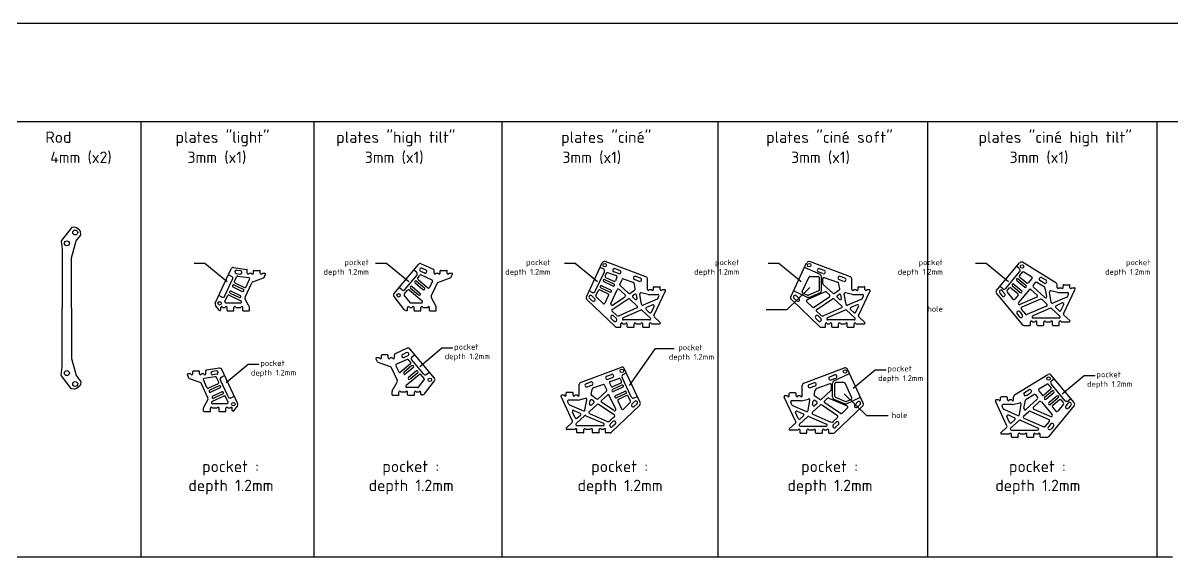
# Model space of a CAD drawing. Header units: millimetres. Extents: x -234 to 1841, y -38 to 429.
# Drawn here: x 829 to 1841, y -38 to 429 of the extents above; entities that cross this region are included whole.
import ezdxf

# ---------------------------------------------------------------- set-up
doc = ezdxf.new("R2010")
doc.units = ezdxf.units.MM
doc.linetypes.add('JIS_09_08', pattern=[10.75, 8, -0.55, 0.55, -0.55, 0.55, -0.55])
doc.layers.add('Calque1', color=150, linetype='Continuous')
doc.layers.add('Calque1_pocket', color=10, linetype='Continuous')
doc.styles.get("Standard").update_dxf_attribs({"font": 'arial.ttf'})

msp = doc.modelspace()

# ---------------------------------------------------------------- linework, layer by layer
for p, q in [((988, 219), (978.6, 219)), ((1007.5, 202.9), (988, 219)), ((1147.2, 219), (1137.7, 219)), ((1166.7, 202.9), (1147.2, 219)), ((1312.6, 219), (1303.2, 219)), ((1332.1, 202.9), (1312.6, 219)), ((1491, 219), (1481.5, 219)), ((1510.4, 202.9), (1491, 219)), ((1672.7, 219), (1663.3, 219)), ((1692.2, 202.9), (1672.7, 219)), ((1176.3, 128.9), (1195.8, 145)), ((1195.8, 145), (1205.3, 145)), ((1360.2, 112.1), (1382.8, 144.5)), ((1382.8, 144.5), (1399.1, 144.5)), ((1006.6, 114.7), (1026.1, 130.7)), ((1026.1, 130.7), (1035.5, 130.7)), ((1555.9, 109.8), (1575.4, 125.9)), ((1575.4, 125.9), (1584.9, 125.9)), ((1739, 104.7), (1758.5, 120.8)), ((1758.5, 120.8), (1768, 120.8))]:
    msp.add_line(p, q)
for points in [[(1479.7, 178.6), (1498.3, 178.6), (1518.2, 198)], [(1586.6, 85.6), (1568.1, 85.6), (1548.2, 104.9)]]:
    msp.add_lwpolyline(points)
at = {"layer": 'Calque1'}
for p, q in [((0, 429.5), (1840.5, 429.5)), ((0, 343.2), (1840.5, 343.2)), ((931.9, 343.2), (931.9, -38)), ((1083.5, 343.2), (1083.5, -38)), ((1248.1, 343.2), (1248.1, -38)), ((1437.4, 343.2), (1437.4, -38)), ((1621.3, 343.2), (1621.3, -38)), ((1822.1, 343.2), (1822.1, -38)), ((997.2, 184.3), (1011.2, 214.3)), ((1013.3, 215.5), (1024.8, 213.8)), ((1016, 213.2), (1019.4, 212.7)), ((1025.2, 210.4), (1025.2, 213.3)), ((1031.1, 212.9), (1036.1, 212.9)), ((1153.8, 192.6), (1175.3, 218.2)), ((1177.6, 218.7), (1188.3, 213.9)), ((1178.3, 214.9), (1181.6, 213.4)), ((1188.9, 210.4), (1188.9, 213)), ((1194.8, 212.9), (1199.8, 212.9)), ((1322.3, 189.7), (1336.2, 219.5)), ((1374.4, 207.3), (1338.7, 220.6)), ((1351.5, 212.9), (1347.4, 214.4)), ((1501.4, 189.7), (1515.3, 219.5)), ((1553.6, 207.3), (1517.9, 220.6)), ((1530.7, 212.9), (1526.6, 214.4)), ((1681.5, 195.3), (1701.9, 219.6)), ((1733.7, 202.1), (1704.5, 220)), ((1013.9, 203.3), (1015.8, 207.4)), ((1015.6, 210.2), (1018.9, 209.7)), ((1016.8, 208), (1026.5, 206.6)), ((1024.2, 198.5), (1027.3, 205.2)), ((1026.8, 210.4), (1029, 210.4)), ((1030.2, 203), (1039.4, 206.3)), ((1030.6, 210.4), (1030.6, 212.4)), ((1036.6, 210.4), (1036.6, 212.4)), ((1038.2, 210.4), (1040.8, 210.4)), ((1039.9, 206.8), (1041.3, 209.7)), ((1173.5, 203.5), (1180.4, 197.7)), ((1174.6, 206.4), (1176.5, 208.6)), ((1174.8, 205), (1183.5, 197.7)), ((1177.1, 212.2), (1180.4, 210.7)), ((1177.7, 208.9), (1187, 204.7)), ((1187.5, 203.4), (1185, 198)), ((1190.5, 210.4), (1192.7, 210.4)), ((1192.2, 202.3), (1203.1, 206.3)), ((1194.3, 210.4), (1194.3, 212.4)), ((1200.3, 210.4), (1200.3, 212.4)), ((1201.9, 210.4), (1204.5, 210.4)), ((1203.7, 206.8), (1205, 209.7)), ((1337.5, 203.1), (1345.6, 199.3)), ((1338.3, 204.9), (1346.5, 201.1)), ((1339.7, 210.3), (1338.7, 208.1)), ((1339.1, 206.8), (1346.4, 203.4)), ((1348.6, 208.2), (1341, 210.9)), ((1350.5, 210.1), (1346.4, 211.6)), ((1349.1, 206.9), (1347.7, 203.9)), ((1351.6, 200.7), (1353.6, 205)), ((1354.5, 205.6), (1363.1, 202.6)), ((1368.6, 203.3), (1364.5, 204.9)), ((1369.6, 206.2), (1365.5, 207.7)), ((1375.8, 196.1), (1375.8, 205.4)), ((1511.5, 194.4), (1517.4, 207.2)), ((1518.3, 207.7), (1525.4, 207.7)), ((1529.6, 210.1), (1525.5, 211.6)), ((1526.4, 195.9), (1526.4, 206.7)), ((1529.4, 201.5), (1529.4, 205.6)), ((1530.7, 206.6), (1542.3, 202.6)), ((1547.7, 203.3), (1543.6, 204.9)), ((1548.8, 206.2), (1544.7, 207.7)), ((1554.9, 196.1), (1554.9, 205.4)), ((1699.4, 204), (1706.3, 198.2)), ((1700.7, 205.5), (1707.6, 199.7)), ((1704.2, 211.3), (1701.8, 208.5)), ((1702, 207.1), (1708.1, 201.9)), ((1712.4, 207.3), (1705.5, 211.5)), ((1712.6, 205.8), (1709.5, 202)), ((1723.8, 198.2), (1716.8, 202.5)), ((1723.4, 201.7), (1719.7, 204)), ((1725, 204.3), (1721.3, 206.5)), ((1010.1, 192.9), (1018.3, 189.1)), ((1011, 194.7), (1019.1, 190.9)), ((1012.7, 198.4), (1020.8, 194.5)), ((1013.5, 200.2), (1021.7, 196.4)), ((1014.4, 202), (1022.8, 198)), ((1023.3, 189.6), (1029.1, 201.9)), ((1162.9, 192.4), (1165.6, 195.7)), ((1167, 195.8), (1178.5, 186.2)), ((1168.3, 197.3), (1175.2, 191.5)), ((1169.6, 198.9), (1176.5, 193.1)), ((1172.2, 201.9), (1179.1, 196.1)), ((1191.6, 201.8), (1186.4, 190.7)), ((1330.7, 190.8), (1332.9, 195.3)), ((1334.2, 195.8), (1341.3, 192.5)), ((1334.9, 197.7), (1343.1, 193.9)), ((1335.8, 199.5), (1343.9, 195.7)), ((1343.7, 183.8), (1349.4, 196)), ((1356.2, 191.5), (1351, 196.3)), ((1359.1, 192.9), (1351.8, 199.6)), ((1360.4, 192.8), (1364.8, 195.8)), ((1365.2, 196.8), (1364.4, 201)), ((1370.7, 183.2), (1369.1, 192.2)), ((1376.5, 191.9), (1370.3, 193.4)), ((1377.4, 196.1), (1379.6, 196.1)), ((1381.2, 196.1), (1381.2, 198.1)), ((1381.5, 173.4), (1391.6, 195)), ((1381.7, 198.6), (1386.6, 198.6)), ((1387.1, 196.1), (1387.1, 198.1)), ((1388.7, 196.1), (1390.9, 196.1)), ((1512, 193.1), (1516.2, 191.1)), ((1531.6, 194.2), (1515.6, 187.2)), ((1525.8, 194.9), (1517, 191.1)), ((1538.3, 192.9), (1529.7, 200.7)), ((1535.4, 191.5), (1532.7, 194)), ((1539.5, 192.8), (1543.9, 195.8)), ((1544.3, 196.8), (1543.6, 201)), ((1549.8, 183.2), (1548.2, 192.2)), ((1555.6, 191.9), (1549.4, 193.4)), ((1556.5, 196.1), (1558.7, 196.1)), ((1560.3, 196.1), (1560.3, 198.1)), ((1560.7, 173.4), (1570.8, 195)), ((1560.8, 198.6), (1565.8, 198.6)), ((1566.3, 196.1), (1566.3, 198.1)), ((1567.9, 196.1), (1570.1, 196.1)), ((1681.5, 192.7), (1704.2, 165.5)), ((1684.4, 193.1), (1686.6, 190.6)), ((1686.7, 195.1), (1688.9, 192.5)), ((1690.9, 195.2), (1692.9, 197.7)), ((1690.9, 194), (1696, 187.8)), ((1694.3, 197.8), (1700.4, 192.7)), ((1695.5, 199.4), (1702.4, 193.6)), ((1696.8, 200.9), (1703.7, 195.1)), ((1710.4, 196.1), (1700.8, 184.7)), ((1717.2, 191.3), (1711.8, 196.2)), ((1715.6, 202.2), (1713.6, 199.9)), ((1723.9, 189.2), (1713.7, 198.5)), ((1725.6, 190.1), (1724.2, 197.5)), ((1729.6, 184.8), (1727.9, 193.9)), ((1735.4, 193.6), (1729.1, 195)), ((1734.7, 197.8), (1734.7, 200.4)), ((1735.6, 193.5), (1743.8, 193.5)), ((1736.3, 197.8), (1738.4, 197.8)), ((1740, 197.8), (1740, 199.8)), ((1740.4, 175), (1750.5, 196.6)), ((1740.5, 200.3), (1745.5, 200.3)), ((1746, 197.8), (1746, 199.8)), ((1747.6, 197.8), (1749.8, 197.8)), ((1000.7, 178.1), (997.5, 182.3)), ((1005.7, 185.8), (1007.9, 190.6)), ((1006.6, 184.4), (1019.2, 184.4)), ((1009.3, 191.1), (1019.6, 186.3)), ((1027, 181.3), (1023.4, 187.8)), ((1162.6, 178.7), (1153.8, 190.1)), ((1167.8, 184.8), (1162.8, 191.2)), ((1168.5, 184.4), (1177.9, 184.4)), ((1190.7, 181.3), (1186.5, 188.9)), ((1322.7, 187.4), (1347.5, 163.7)), ((1325, 188.5), (1327.5, 186.2)), ((1327.1, 190.7), (1329.5, 188.4)), ((1331, 189.7), (1337, 183.9)), ((1341.8, 191.2), (1338.6, 184.2)), ((1345, 178.8), (1358.8, 188.1)), ((1345.2, 182.6), (1356.1, 189.9)), ((1366.9, 181.7), (1360, 188)), ((1365, 187.5), (1362.9, 189.4)), ((1363.1, 191), (1364.6, 192)), ((1366.7, 188.4), (1366.2, 191.4)), ((1384.4, 187.8), (1372.1, 182.4)), ((1380.4, 182.8), (1374.9, 180.4)), ((1376.7, 191.9), (1385, 191.9)), ((1384.9, 188.3), (1385.9, 190.5)), ((1501.9, 187.4), (1526.6, 163.7)), ((1504.2, 188.5), (1506.6, 186.2)), ((1506.3, 190.7), (1508.7, 188.4)), ((1515.3, 185.6), (1520.3, 180.8)), ((1521.5, 180.7), (1535.3, 189.9)), ((1524.1, 178.8), (1537.9, 188.1)), ((1546.1, 181.7), (1539.2, 188)), ((1544.2, 187.5), (1542.1, 189.4)), ((1542.2, 191), (1543.8, 192)), ((1545.8, 188.4), (1545.3, 191.4)), ((1563.5, 187.8), (1551.2, 182.4)), ((1559.5, 182.8), (1554.1, 180.4)), ((1555.9, 191.9), (1564.1, 191.9)), ((1564, 188.3), (1565, 190.5)), ((1700.5, 191.3), (1697.6, 187.8)), ((1716.9, 189.6), (1702, 183.1)), ((1720.1, 187.7), (1703.7, 180.6)), ((1725.8, 183.4), (1721.2, 187.6)), ((1743.2, 189.4), (1730.9, 184.1)), ((1739.2, 184.4), (1733.8, 182)), ((1738.1, 177.9), (1740.5, 183.1)), ((1743.7, 189.9), (1744.8, 192.1)), ((1001.1, 177.9), (1001.5, 177.9)), ((1002, 178.4), (1002, 180.4)), ((1003.6, 180.4), (1006, 180.4)), ((1007.6, 177.9), (1007.6, 180.4)), ((1008.1, 177.4), (1013.1, 177.4)), ((1013.6, 177.9), (1013.6, 180.4)), ((1015.2, 180.4), (1019.6, 180.4)), ((1021.2, 177.9), (1021.2, 180.4)), ((1021.7, 177.4), (1026.6, 177.4)), ((1027.1, 177.9), (1027.1, 180.8)), ((1164.2, 177.9), (1165.2, 177.9)), ((1165.7, 178.4), (1165.7, 180.4)), ((1167.3, 180.4), (1169.7, 180.4)), ((1171.3, 177.9), (1171.3, 180.4)), ((1171.8, 177.4), (1176.8, 177.4)), ((1177.3, 177.9), (1177.3, 180.4)), ((1178.9, 180.4), (1183.3, 180.4)), ((1184.9, 177.9), (1184.9, 180.4)), ((1185.4, 177.4), (1190.3, 177.4)), ((1190.8, 177.9), (1190.8, 180.8)), ((1344.8, 177.2), (1348.7, 173.6)), ((1346.2, 173.1), (1348.6, 170.8)), ((1366.6, 180.1), (1350.9, 173.2)), ((1369.9, 178.2), (1354.4, 171.4)), ((1378.3, 171.3), (1371, 178)), ((1377.7, 175.9), (1374.6, 178.7)), ((1379.3, 176.3), (1381.7, 181.4)), ((1387.1, 167.3), (1381.8, 172.2)), ((1524, 177.2), (1527.8, 173.6)), ((1525.3, 173.1), (1527.7, 170.8)), ((1545.8, 180.1), (1530, 173.2)), ((1549, 178.2), (1533.5, 171.4)), ((1557.5, 171.3), (1550.1, 178)), ((1556.8, 175.9), (1553.8, 178.7)), ((1558.4, 176.3), (1560.8, 181.4)), ((1566.2, 167.3), (1560.9, 172.2)), ((1699.7, 174.7), (1701.9, 172.2)), ((1702.1, 176.6), (1704.2, 174.1)), ((1703.3, 179), (1707.1, 174.5)), ((1725.5, 181.7), (1708.3, 174.2)), ((1728.8, 179.9), (1713.3, 173.1)), ((1737.2, 172.9), (1729.8, 179.7)), ((1736.6, 177.6), (1733.5, 180.4)), ((1746, 169), (1740.7, 173.8)), ((1344.1, 170.9), (1346.5, 168.6)), ((1348.9, 163.1), (1352, 163.1)), ((1352.5, 163.6), (1352.5, 166.1)), ((1354.1, 166.1), (1356.5, 166.1)), ((1377.7, 169.5), (1354.8, 169.5)), ((1358.1, 163.6), (1358.1, 166.1)), ((1358.6, 163.1), (1363.6, 163.1)), ((1364.1, 163.6), (1364.1, 166.1)), ((1365.7, 166.1), (1370.1, 166.1)), ((1371.7, 163.6), (1371.7, 166.1)), ((1372.2, 163.1), (1377.2, 163.1)), ((1377.7, 163.6), (1377.7, 166.1)), ((1379.3, 166.1), (1386.4, 166.1)), ((1523.2, 170.9), (1525.7, 168.6)), ((1528, 163.1), (1531.2, 163.1)), ((1531.7, 163.6), (1531.7, 166.1)), ((1533.3, 166.1), (1535.7, 166.1)), ((1556.8, 169.5), (1533.9, 169.5)), ((1537.3, 163.6), (1537.3, 166.1)), ((1537.8, 163.1), (1542.7, 163.1)), ((1543.2, 163.6), (1543.2, 166.1)), ((1544.8, 166.1), (1549.3, 166.1)), ((1550.9, 163.6), (1550.9, 166.1)), ((1551.4, 163.1), (1556.3, 163.1)), ((1556.8, 163.6), (1556.8, 166.1)), ((1558.4, 166.1), (1565.6, 166.1)), ((1705.7, 164.8), (1710.9, 164.8)), ((1711.4, 165.3), (1711.4, 167.8)), ((1713, 167.8), (1715.4, 167.8)), ((1736.5, 171.2), (1713.7, 171.2)), ((1717, 165.3), (1717, 167.8)), ((1717.5, 164.8), (1722.5, 164.8)), ((1723, 165.3), (1723, 167.8)), ((1724.6, 167.8), (1729, 167.8)), ((1730.6, 165.3), (1730.6, 167.8)), ((1731.1, 164.8), (1736.1, 164.8)), ((1736.6, 165.3), (1736.6, 167.8)), ((1738.2, 167.8), (1745.3, 167.8)), ((1165.4, 144.7), (1154.7, 139.9)), ((1189.2, 118.6), (1167.7, 144.2)), ((1139.4, 132.8), (1138, 135.7)), ((1141.1, 136.4), (1138.5, 136.4)), ((1150.8, 128.4), (1139.9, 132.3)), ((1142.7, 136.4), (1142.7, 138.4)), ((1148.2, 138.9), (1143.2, 138.9)), ((1148.7, 136.4), (1148.7, 138.4)), ((1152.5, 136.4), (1150.3, 136.4)), ((1154.1, 136.4), (1154.1, 139)), ((1165.3, 134.9), (1156, 130.7)), ((1164.7, 140.9), (1161.4, 139.4)), ((1165.9, 138.2), (1162.6, 136.7)), ((1168.4, 132.4), (1166.5, 134.6)), ((974.1, 118.6), (972.8, 121.5)), ((975.9, 122.2), (973.2, 122.2)), ((977.5, 122.2), (977.5, 124.2)), ((983, 124.7), (978, 124.7)), ((983.5, 122.2), (983.5, 124.2)), ((987.2, 122.2), (985.1, 122.2)), ((988.8, 122.2), (988.8, 125.1)), ((1000.8, 127.2), (989.3, 125.6)), ((998, 124.9), (994.7, 124.5)), ((998.5, 122), (995.2, 121.5)), ((1016.9, 96.1), (1002.9, 126.1)), ((1151.4, 127.8), (1156.6, 116.7)), ((1155.5, 129.4), (1158, 124)), ((1168.2, 131), (1159.5, 123.7)), ((1169.5, 129.5), (1162.6, 123.7)), ((1170.8, 127.9), (1163.9, 122.2)), ((1176, 121.8), (1164.5, 112.2)), ((1173.4, 124.9), (1166.5, 119.1)), ((1174.7, 123.3), (1167.8, 117.6)), ((1180.2, 118.4), (1177.4, 121.7)), ((1317.3, 114.8), (1353, 128.1)), ((1340.2, 120.4), (1344.3, 121.9)), ((1369.4, 97.2), (1355.5, 127)), ((1512.8, 114.2), (1548.5, 127.5)), ((1564.9, 96.6), (1551, 126.5)), ((1697.5, 103.9), (1726.7, 121.8)), ((983.9, 114.7), (974.7, 118.1)), ((990.8, 101.4), (985, 113.7)), ((989.9, 110.3), (986.8, 117)), ((997.2, 119.8), (987.6, 118.4)), ((999.7, 113.7), (991.2, 109.8)), ((1000.6, 111.9), (992.4, 108.1)), ((1000.2, 115.1), (998.3, 119.2)), ((1152.3, 107.4), (1156.5, 114.9)), ((1175.2, 110.8), (1180.2, 117.2)), ((1180.4, 104.7), (1189.2, 116.1)), ((1316, 103.6), (1316, 112.9)), ((1322.1, 113.7), (1326.2, 115.2)), ((1323.1, 110.9), (1327.2, 112.4)), ((1337.2, 113.1), (1328.6, 110.1)), ((1340.1, 108.3), (1338.1, 112.5)), ((1341.2, 117.6), (1345.3, 119.1)), ((1342.6, 114.4), (1344, 111.4)), ((1343.2, 115.7), (1350.8, 118.4)), ((1352.6, 114.3), (1345.3, 110.9)), ((1353.4, 112.5), (1345.3, 108.6)), ((1352, 117.9), (1353.1, 115.6)), ((1511.5, 103.1), (1511.5, 112.3)), ((1517.6, 113.1), (1521.7, 114.6)), ((1518.6, 110.3), (1522.7, 111.8)), ((1535.6, 113.5), (1524.1, 109.5)), ((1535.7, 119.8), (1539.8, 121.4)), ((1536.7, 117), (1540.8, 118.6)), ((1537, 108.4), (1537, 112.6)), ((1540, 102.8), (1540, 113.7)), ((1548, 114.7), (1541, 114.7)), ((1554.9, 101.3), (1548.9, 114.1)), ((1718.8, 109.1), (1725.7, 113.3)), ((1727, 113.1), (1729.4, 110.3)), ((1749.7, 97.1), (1729.3, 121.4)), ((1001.4, 110.1), (993.3, 106.3)), ((1004.8, 102.9), (994.5, 98.1)), ((1003.1, 106.5), (995, 102.7)), ((1004, 104.7), (995.8, 100.9)), ((1008.4, 97.6), (1006.2, 102.4)), ((1152.2, 103.9), (1152.2, 106.9)), ((1157.6, 103.4), (1152.7, 103.4)), ((1158.1, 103.9), (1158.1, 106.4)), ((1164.1, 106.4), (1159.7, 106.4)), ((1174.5, 110.4), (1165.1, 110.4)), ((1165.7, 103.9), (1165.7, 106.4)), ((1171.2, 103.4), (1166.2, 103.4)), ((1171.7, 103.9), (1171.7, 106.4)), ((1175.7, 106.4), (1173.3, 106.4)), ((1177.3, 104.4), (1177.3, 106.4)), ((1178.8, 103.9), (1177.8, 103.9)), ((1310.2, 80.9), (1300.1, 102.5)), ((1303, 103.6), (1300.8, 103.6)), ((1304.6, 103.6), (1304.6, 105.6)), ((1310.1, 106.1), (1305.1, 106.1)), ((1310.6, 103.6), (1310.6, 105.6)), ((1314.4, 103.6), (1312.2, 103.6)), ((1326.5, 104.3), (1327.3, 108.6)), ((1331.3, 100.3), (1327, 103.3)), ((1332.6, 100.4), (1339.9, 107.1)), ((1335.5, 99), (1340.7, 103.8)), ((1348, 91.3), (1342.3, 103.5)), ((1354.3, 110.6), (1346.1, 106.8)), ((1356, 107), (1347.8, 103.2)), ((1356.8, 105.2), (1348.6, 101.4)), ((1357.5, 103.3), (1350.4, 100)), ((1361, 98.3), (1358.9, 102.9)), ((1505.7, 80.3), (1495.6, 101.9)), ((1498.5, 103.1), (1496.3, 103.1)), ((1500.1, 103.1), (1500.1, 105.1)), ((1505.6, 105.6), (1500.6, 105.6)), ((1506.1, 103.1), (1506.1, 105.1)), ((1509.9, 103.1), (1507.7, 103.1)), ((1522, 103.7), (1522.8, 108)), ((1526.8, 99.8), (1522.5, 102.7)), ((1528.1, 99.8), (1536.6, 107.7)), ((1540.6, 101.9), (1549.4, 98)), ((1685.2, 99.6), (1685.2, 101.6)), ((1690.7, 102.1), (1685.7, 102.1)), ((1691.2, 99.6), (1691.2, 101.6)), ((1696.6, 99.6), (1696.6, 102.2)), ((1706.2, 106.1), (1710, 108.4)), ((1707.5, 100.1), (1714.4, 104.3)), ((1707.8, 103.5), (1711.5, 105.8)), ((1715.7, 104.1), (1717.6, 101.7)), ((1718.6, 107.6), (1721.7, 103.9)), ((1729.3, 108.9), (1723.1, 103.7)), ((1730.6, 107.4), (1723.7, 101.6)), ((1731.8, 105.8), (1724.9, 100)), ((1734.4, 102.8), (1727.5, 97)), ((1735.7, 101.2), (1728.8, 95.4)), ((986.9, 89.7), (986.9, 92.6)), ((987.1, 93.1), (990.7, 99.6)), ((992.9, 89.7), (992.9, 92.2)), ((998.9, 92.2), (994.5, 92.2)), ((1007.5, 96.2), (994.9, 96.2)), ((1000.5, 89.7), (1000.5, 92.2)), ((1006.5, 89.7), (1006.5, 92.2)), ((1010.5, 92.2), (1008.1, 92.2)), ((1012.1, 90.2), (1012.1, 92.2)), ((1013.4, 89.9), (1016.6, 94)), ((1306.9, 95.8), (1305.8, 98)), ((1315, 99.4), (1306.8, 99.4)), ((1307.4, 95.3), (1319.7, 89.9)), ((1315.2, 99.4), (1321.5, 100.9)), ((1321, 90.7), (1322.7, 99.7)), ((1324.8, 89.2), (1331.7, 95.5)), ((1325, 95.9), (1325.6, 98.9)), ((1326.7, 95), (1328.8, 96.9)), ((1328.7, 98.5), (1327.1, 99.6)), ((1346.7, 86.3), (1332.9, 95.6)), ((1346.5, 90.1), (1335.6, 97.4)), ((1369, 94.9), (1344.2, 71.2)), ((1349.9, 98.7), (1353.2, 91.7)), ((1360.8, 97.2), (1354.8, 91.4)), ((1364.6, 98.2), (1362.2, 95.9)), ((1366.7, 96.1), (1364.3, 93.8)), ((1502.4, 95.2), (1501.4, 97.4)), ((1510.5, 98.8), (1502.3, 98.8)), ((1502.9, 94.7), (1515.2, 89.4)), ((1510.7, 98.8), (1517, 100.3)), ((1516.5, 90.1), (1518.2, 99.2)), ((1520.3, 88.7), (1527.2, 95)), ((1520.5, 95.4), (1521.1, 98.3)), ((1522.2, 94.5), (1524.3, 96.4)), ((1524.2, 97.9), (1522.6, 99)), ((1542.2, 85.7), (1528.4, 95.1)), ((1531, 98.4), (1533.7, 100.9)), ((1544.8, 87.6), (1531.1, 96.9)), ((1534.8, 101.1), (1550.8, 94.2)), ((1564.5, 94.3), (1539.7, 70.6)), ((1551.1, 92.5), (1546.1, 87.7)), ((1554.4, 100), (1550.2, 98)), ((1560.1, 97.7), (1557.7, 95.3)), ((1562.2, 95.5), (1559.8, 93.2)), ((1690.8, 76.8), (1680.7, 98.5)), ((1683.6, 99.6), (1681.5, 99.6)), ((1687.5, 91.8), (1686.5, 93.9)), ((1695.7, 95.4), (1687.4, 95.4)), ((1688, 91.3), (1700.3, 85.9)), ((1695, 99.6), (1692.8, 99.6)), ((1695.9, 95.4), (1702.1, 96.9)), ((1701.7, 86.7), (1703.3, 95.7)), ((1705.7, 91.9), (1707, 99.4)), ((1707.3, 91), (1717.6, 100.4)), ((1714.1, 93.1), (1719.4, 98)), ((1714.3, 91.4), (1729.3, 84.9)), ((1720.9, 97.9), (1730.4, 86.5)), ((1749.7, 94.5), (1727.1, 67.3)), ((1730.7, 93.1), (1733.7, 89.6)), ((1736.9, 99.6), (1730.9, 94.6)), ((1740.3, 95.8), (1735.2, 89.6)), ((1740.3, 97.1), (1738.3, 99.5)), ((1744.5, 96.9), (1742.4, 94.3)), ((1746.8, 95), (1744.7, 92.4)), ((992.4, 89.2), (987.4, 89.2)), ((1006, 89.2), (1001, 89.2)), ((1013, 89.7), (1012.6, 89.7)), ((1312.5, 83.8), (1310.1, 88.9)), ((1311.4, 90.3), (1316.8, 87.9)), ((1313.4, 78.8), (1320.8, 85.5)), ((1314, 83.5), (1317.1, 86.2)), ((1321.8, 85.7), (1337.3, 79)), ((1325.1, 87.6), (1340.9, 80.7)), ((1346.9, 84.8), (1343, 81.1)), ((1508, 83.2), (1505.6, 88.4)), ((1506.9, 89.7), (1512.3, 87.3)), ((1508.9, 78.2), (1516.3, 85)), ((1509.6, 82.9), (1512.6, 85.7)), ((1517.3, 85.1), (1532.8, 78.4)), ((1520.6, 87), (1536.4, 80.1)), ((1542.4, 84.2), (1538.5, 80.5)), ((1693.1, 79.7), (1690.7, 84.9)), ((1692, 86.3), (1697.5, 83.9)), ((1694, 74.8), (1701.4, 81.5)), ((1694.7, 79.4), (1697.7, 82.2)), ((1702.5, 81.7), (1718, 74.9)), ((1705.4, 85.2), (1710, 89.4)), ((1705.7, 83.6), (1723, 76)), ((1711.1, 89.6), (1727.5, 82.4)), ((1304.6, 74.8), (1309.9, 79.7)), ((1312.4, 73.6), (1305.3, 73.6)), ((1314, 71.1), (1314, 73.6)), ((1314.1, 77), (1336.9, 77)), ((1320, 71.1), (1320, 73.6)), ((1326, 73.6), (1321.6, 73.6)), ((1327.6, 71.1), (1327.6, 73.6)), ((1333.6, 71.1), (1333.6, 73.6)), ((1337.6, 73.6), (1335.2, 73.6)), ((1339.2, 71.1), (1339.2, 73.6)), ((1345.6, 80.6), (1343.1, 78.3)), ((1347.6, 78.4), (1345.2, 76.1)), ((1500.1, 74.3), (1505.5, 79.1)), ((1507.9, 73.1), (1500.8, 73.1)), ((1509.5, 70.6), (1509.5, 73.1)), ((1509.6, 76.5), (1532.4, 76.5)), ((1515.5, 70.6), (1515.5, 73.1)), ((1521.5, 73.1), (1517.1, 73.1)), ((1523.1, 70.6), (1523.1, 73.1)), ((1529.1, 70.6), (1529.1, 73.1)), ((1533.1, 73.1), (1530.7, 73.1)), ((1534.7, 70.6), (1534.7, 73.1)), ((1541.1, 80), (1538.6, 77.7)), ((1543.1, 77.9), (1540.7, 75.6)), ((1685.3, 70.8), (1690.6, 75.7)), ((1694.7, 73), (1717.6, 73)), ((1727.9, 80.9), (1724.1, 76.3)), ((1729.2, 78.5), (1727.1, 75.9)), ((1731.5, 76.6), (1729.4, 74)), ((1319.5, 70.6), (1314.5, 70.6)), ((1333.1, 70.6), (1328.1, 70.6)), ((1342.8, 70.6), (1339.7, 70.6)), ((1515, 70.1), (1510, 70.1)), ((1528.6, 70.1), (1523.6, 70.1)), ((1538.3, 70.1), (1535.2, 70.1)), ((1693.1, 69.6), (1686, 69.6)), ((1694.7, 67.1), (1694.7, 69.6)), ((1700.1, 66.6), (1695.2, 66.6)), ((1700.6, 67.1), (1700.6, 69.6)), ((1706.7, 69.6), (1702.2, 69.6)), ((1708.3, 67.1), (1708.3, 69.6)), ((1713.7, 66.6), (1708.8, 66.6)), ((1714.2, 67.1), (1714.2, 69.6)), ((1718.3, 69.6), (1715.8, 69.6)), ((1719.9, 67.1), (1719.9, 69.6)), ((1725.5, 66.6), (1720.4, 66.6)), ((0, -38), (1835.7, -38))]:
    msp.add_line(p, q, dxfattribs=at)
for points in [[(876.9, 249.2), (875.6, 250.2, 0.198912), (873.8, 250.7), (871.6, 250.4, 0.198912), (870.9, 250), (862.5, 239.2, 0.198912), (862.3, 238.4), (863.2, 231.6, -0.031978), (863.2, 231.4), (863.2, 179.8)], [(871.2, 179.8), (871.2, 223.2, -0.064182), (871.3, 224), (874.9, 237.6, -0.100626), (875.4, 238.7), (879.2, 243.6, 0.198912), (879.4, 244.4), (879.1, 246.6, 0.198912), (878.2, 248.2), (876.9, 249.2)], [(876.9, 110.4), (875.6, 109.5, -0.198912), (873.8, 109), (871.6, 109.2, -0.198912), (870.9, 109.6), (862.5, 120.5, -0.198912), (862.3, 121.2), (863.2, 128.1, 0.031978), (863.2, 128.2), (863.2, 179.8)], [(871.2, 179.8), (871.2, 136.4, 0.064182), (871.3, 135.7), (874.9, 122.1, 0.100626), (875.4, 121), (879.2, 116, -0.198912), (879.4, 115.3), (879.1, 113.1, -0.198912), (878.2, 111.4), (876.9, 110.4)]]:
    msp.add_lwpolyline(points, format="xyb", dxfattribs=at)
for centre, radius in [((874.5, 246.1), 2.15), ((867.2, 236.6), 2.15), ((1338.4, 217.5), 1.5), ((1517.5, 217.5), 1.5), ((1704, 216.3), 1.5), ((1157.8, 191.1), 1.5), ((1001, 184.1), 1.5), ((867.2, 123), 2.15), ((1353.4, 125), 1.5), ((1548.9, 124.4), 1.5), ((874.5, 113.5), 2.15), ((1185.2, 117.1), 1.5), ((1727.2, 118.2), 1.5), ((1013.1, 95.8), 1.5)]:
    msp.add_circle(centre, radius, dxfattribs=at)
for centre, radius, start, end in [((1013, 213.5), 2, 81.8076, 155), ((1015.8, 211.7), 1.5, 81.8076, 261.8076), ((1019.1, 211.2), 1.5, 261.8076, 81.8076), ((1024.7, 213.3), 0.5, 0, 81.8076), ((1031.1, 212.4), 0.5, 90, 180), ((1036.1, 212.4), 0.5, 0, 90), ((1176.8, 216.9), 2, 65.8652, 140), ((1177.7, 213.5), 1.5, 65.8652, 245.8652), ((1181, 212), 1.5, 245.8652, 65.8652), ((1187.9, 213), 1, 0, 65.8652), ((1194.8, 212.4), 0.5, 90, 180), ((1199.8, 212.4), 0.5, 0, 90), ((1338, 218.7), 2, 69.5844, 155), ((1346.9, 213), 1.5, 69.5844, 249.5844), ((1351, 211.5), 1.5, 249.5844, 69.5844), ((1517.2, 218.7), 2, 69.5844, 155), ((1526.1, 213), 1.5, 69.5844, 249.5844), ((1530.2, 211.5), 1.5, 249.5844, 69.5844), ((1703.5, 218.3), 2, 58.5399, 140), ((1014.8, 202.9), 1, 155, 245.01), ((1016.7, 207), 1, 81.8076, 155), ((1026, 210.4), 0.8, 180, 0), ((1026.4, 205.6), 1, 335, 81.8076), ((1029.8, 210.4), 0.8, 180, 0), ((1030.9, 201.1), 2, 109.9935, 155), ((1037.4, 210.4), 0.8, 180, 0), ((1039, 207.2), 1, 289.9935, 335), ((1040.8, 209.9), 0.5, 335, 90), ((1172.8, 202.7), 1, 50.01, 230.01), ((1175.4, 205.8), 1, 140, 230.01), ((1177.3, 208), 1, 65.8652, 140), ((1186.6, 203.8), 1, 335, 65.8652), ((1189.7, 210.4), 0.8, 180, 0), ((1193.5, 210.4), 0.8, 180, 0), ((1201.1, 210.4), 0.8, 180, 0), ((1202.7, 207.2), 1, 289.9935, 335), ((1204.5, 209.9), 0.5, 335, 90), ((1337.9, 204), 1, 65.01, 245.01), ((1339.6, 207.7), 1, 155.01, 245.01), ((1340.6, 209.9), 1, 70.8686, 155.01), ((1346.8, 204.3), 1, 245.01, 335.01), ((1348.2, 207.3), 1, 335.01, 70.8686), ((1354.5, 204.6), 1, 90, 155.01), ((1362.5, 200.7), 2, 10.1486, 70.8686), ((1365, 206.3), 1.5, 69.5844, 249.5844), ((1369.1, 204.8), 1.5, 249.5844, 69.5844), ((1373.8, 205.4), 2, 0, 70.8686), ((1518.3, 206.7), 1, 90, 155.01), ((1525.4, 206.7), 1, 0, 90), ((1530.4, 205.6), 1, 70.8686, 180), ((1541.6, 200.7), 2, 10.1486, 70.8686), ((1544.2, 206.3), 1.5, 69.5844, 249.5844), ((1548.3, 204.8), 1.5, 249.5844, 69.5844), ((1552.9, 205.4), 2, 0, 70.8686), ((1700, 204.8), 1, 50.01, 230.01), ((1702.6, 207.8), 1, 140.01, 230.01), ((1705, 210.6), 1, 58.5399, 140.01), ((1711.9, 206.4), 1, 320.01, 58.5399), ((1716.3, 201.6), 1, 58.5399, 140.01), ((1720.5, 205.3), 1.5, 58.5399, 238.5399), ((1724.2, 203), 1.5, 238.5399, 58.5399), ((1010.6, 193.8), 1, 65.01, 245.01), ((1013.1, 199.3), 1, 65.01, 245.01), ((1021.2, 195.5), 1, 245.01, 65.01), ((1023.3, 198.9), 1, 245.01, 335), ((1155.3, 191.3), 2, 140, 217.7421), ((1163.6, 191.8), 1, 140, 217.7421), ((1166.4, 195), 1, 50.01, 140), ((1169, 198.1), 1, 50.01, 230.01), ((1175.9, 192.3), 1, 230.01, 50.01), ((1179.7, 196.9), 1, 230.01, 50.01), ((1184.1, 198.4), 1, 230.01, 335), ((1192.5, 201.4), 1, 109.9935, 155), ((1333.8, 194.9), 1, 65.01, 155), ((1335.3, 198.6), 1, 65.01, 245.01), ((1340.9, 191.6), 1, 335.01, 65.01), ((1343.5, 194.8), 1, 245.01, 65.01), ((1346, 200.2), 1, 245.01, 65.01), ((1350.3, 195.6), 1, 47.5325, 155.01), ((1352.5, 200.3), 1, 155.01, 227.5325), ((1359.8, 193.6), 1, 227.5325, 304.0116), ((1364.2, 196.6), 1, 304.0116, 10.1486), ((1370, 192.4), 1, 76.5852, 190.1486), ((1376.6, 196.1), 0.8, 180, 0), ((1380.4, 196.1), 0.8, 180, 0), ((1381.7, 198.1), 0.5, 90, 180), ((1386.6, 198.1), 0.5, 0, 90), ((1387.9, 196.1), 0.8, 180, 0), ((1390.9, 195.3), 0.8, 335, 90), ((1512.4, 194), 1, 155.01, 245.01), ((1525.4, 195.9), 1, 293.5469, 0), ((1530.4, 201.5), 1, 180, 227.5325), ((1532, 193.3), 1, 47.5325, 113.5469), ((1539, 193.6), 1, 227.5325, 304.0116), ((1543.4, 196.6), 1, 304.0116, 10.1486), ((1549.2, 192.4), 1, 76.5852, 190.1486), ((1555.7, 196.1), 0.8, 180, 0), ((1559.5, 196.1), 0.8, 180, 0), ((1560.8, 198.1), 0.5, 90, 180), ((1565.8, 198.1), 0.5, 0, 90), ((1567.1, 196.1), 0.8, 180, 0), ((1570.1, 195.3), 0.8, 335, 90), ((1683.1, 194), 2, 140, 219.7674), ((1685.6, 194.1), 1.5, 39.7674, 219.7674), ((1687.7, 191.5), 1.5, 219.7674, 39.7674), ((1691.7, 194.6), 1, 140, 219.7674), ((1693.7, 197), 1, 50.01, 140), ((1696.2, 200.2), 1, 50.01, 230.01), ((1699.7, 192), 1, 320.01, 50.01), ((1703.1, 194.4), 1, 230.01, 50.01), ((1706.9, 199), 1, 230.01, 50.01), ((1708.7, 202.7), 1, 230.01, 320.01), ((1711.1, 195.4), 1, 47.5325, 140.01), ((1714.4, 199.3), 1, 140.01, 227.5325), ((1723.2, 197.4), 1, 10.1486, 58.5399), ((1728.9, 194.1), 1, 76.5852, 190.1486), ((1732.7, 200.4), 2, 0, 58.5399), ((1735.5, 197.8), 0.8, 180, 0), ((1735.6, 194.5), 1, 256.5852, 270), ((1739.2, 197.8), 0.8, 180, 0), ((1740.5, 199.8), 0.5, 90, 180), ((1743.8, 192.5), 1, 335, 90), ((1745.5, 199.8), 0.5, 0, 90), ((1746.8, 197.8), 0.8, 180, 0), ((1749.8, 197), 0.8, 335, 90), ((999, 183.5), 2, 155, 217.7421), ((1006.6, 185.4), 1, 155, 270), ((1008.8, 190.2), 1, 65.01, 155), ((1018.7, 190), 1, 245.01, 65.01), ((1019.2, 185.4), 1, 270, 65.01), ((1025.1, 188.8), 2, 155, 209.2621), ((1168.5, 185.4), 1, 217.7421, 270), ((1177.9, 185.4), 1, 270, 50.01), ((1188.2, 189.8), 2, 155, 209.2621), ((1324.1, 188.9), 2, 155, 226.2419), ((1326.1, 189.6), 1.5, 46.2419, 226.2419), ((1328.5, 187.3), 1.5, 226.2419, 46.2419), ((1331.6, 190.4), 1, 155, 226.2419), ((1337.7, 184.6), 1, 226.2419, 335.01), ((1344.6, 183.4), 1, 155.01, 304.0116), ((1355.6, 190.8), 1, 304.0116, 47.5325), ((1359.4, 187.3), 1, 47.5325, 124.0116), ((1363.6, 190.2), 1, 124.0116, 227.5325), ((1365.2, 191.2), 1, 10.1486, 124.0116), ((1365.7, 188.3), 1, 227.5325, 10.1486), ((1371.7, 183.3), 1, 190.1486, 293.5469), ((1376.7, 192.9), 1, 256.5852, 270), ((1380.8, 181.8), 1, 335, 113.5469), ((1384, 188.7), 1, 293.5469, 335), ((1385, 190.9), 1, 335, 90), ((1503.2, 188.9), 2, 155, 226.2419), ((1505.2, 189.6), 1.5, 46.2419, 226.2419), ((1507.6, 187.3), 1.5, 226.2419, 46.2419), ((1516, 186.3), 1, 113.5469, 226.2419), ((1516.6, 192), 1, 245.01, 293.5469), ((1534.7, 190.8), 1, 304.0116, 47.5325), ((1538.5, 187.3), 1, 47.5325, 124.0116), ((1542.8, 190.2), 1, 124.0116, 227.5325), ((1544.3, 191.2), 1, 10.1486, 124.0116), ((1544.8, 188.3), 1, 227.5325, 10.1486), ((1550.8, 183.3), 1, 190.1486, 293.5469), ((1555.9, 192.9), 1, 256.5852, 270), ((1559.9, 181.8), 1, 335, 113.5469), ((1563.1, 188.7), 1, 293.5469, 335), ((1564.1, 190.9), 1, 335, 90), ((1696.8, 188.4), 1, 219.7674, 320.01), ((1701.6, 184), 1, 140.01, 293.5469), ((1716.5, 190.5), 1, 293.5469, 47.5325), ((1720.5, 186.8), 1, 47.5325, 113.5469), ((1724.6, 189.9), 1, 227.5325, 10.1486), ((1725.1, 182.6), 1, 293.5469, 47.5325), ((1730.5, 185), 1, 190.1486, 293.5469), ((1739.6, 183.5), 1, 335, 113.5469), ((1742.8, 190.3), 1, 293.5469, 335), ((1001.1, 178.4), 0.5, 217.7421, 270), ((1001.5, 178.4), 0.5, 270, 0), ((1002.8, 180.4), 0.8, 0, 180), ((1006.8, 180.4), 0.8, 0, 180), ((1008.1, 177.9), 0.5, 180, 270), ((1013.1, 177.9), 0.5, 270, 0), ((1014.4, 180.4), 0.8, 0, 180), ((1020.4, 180.4), 0.8, 0, 180), ((1021.7, 177.9), 0.5, 180, 270), ((1026.6, 177.9), 0.5, 270, 0), ((1026.1, 180.8), 1, 0, 29.2621), ((1164.2, 179.9), 2, 217.7421, 270), ((1165.2, 178.4), 0.5, 270, 0), ((1166.5, 180.4), 0.8, 0, 180), ((1170.5, 180.4), 0.8, 0, 180), ((1171.8, 177.9), 0.5, 180, 270), ((1176.8, 177.9), 0.5, 270, 0), ((1178.1, 180.4), 0.8, 0, 180), ((1184.1, 180.4), 0.8, 0, 180), ((1185.4, 177.9), 0.5, 180, 270), ((1190.3, 177.9), 0.5, 270, 0), ((1189.8, 180.8), 1, 0, 29.2621), ((1345.1, 172), 1.5, 46.2419, 226.2419), ((1345.5, 178), 1, 124.0116, 226.2419), ((1350.1, 175), 2, 226.2419, 293.5469), ((1366.2, 181), 1, 293.5469, 47.5325), ((1370.3, 177.3), 1, 47.5325, 113.5469), ((1375.3, 179.5), 1, 113.5469, 227.5325), ((1378.4, 176.7), 1, 227.5325, 335), ((1382.5, 172.9), 1, 155, 227.5325), ((1521, 181.5), 1, 226.2419, 304.0116), ((1524.3, 172), 1.5, 46.2419, 226.2419), ((1524.7, 178), 1, 124.0116, 226.2419), ((1529.2, 175), 2, 226.2419, 293.5469), ((1545.4, 181), 1, 293.5469, 47.5325), ((1549.4, 177.3), 1, 47.5325, 113.5469), ((1554.4, 179.5), 1, 113.5469, 227.5325), ((1557.5, 176.7), 1, 227.5325, 335), ((1561.6, 172.9), 1, 155, 227.5325), ((1700.9, 175.7), 1.5, 39.7674, 219.7674), ((1703, 173.1), 1.5, 219.7674, 39.7674), ((1704.1, 179.7), 1, 113.5469, 219.7674), ((1707.9, 175.1), 1, 219.7674, 293.5469), ((1713.7, 172.2), 1, 113.5469, 270), ((1729.2, 178.9), 1, 47.5325, 113.5469), ((1734.2, 181.1), 1, 113.5469, 227.5325), ((1736.5, 172.2), 1, 270, 47.5325), ((1737.2, 178.3), 1, 227.5325, 335), ((1741.3, 174.6), 1, 155, 227.5325), ((1347.5, 169.7), 1.5, 226.2419, 46.2419), ((1348.9, 165.1), 2, 226.2419, 270), ((1352, 163.6), 0.5, 270, 0), ((1353.3, 166.1), 0.8, 0, 180), ((1354.8, 170.5), 1, 113.5469, 270), ((1357.3, 166.1), 0.8, 0, 180), ((1358.6, 163.6), 0.5, 180, 270), ((1363.6, 163.6), 0.5, 270, 0), ((1364.9, 166.1), 0.8, 0, 180), ((1370.9, 166.1), 0.8, 0, 180), ((1372.2, 163.6), 0.5, 180, 270), ((1377.2, 163.6), 0.5, 270, 0), ((1377.7, 170.5), 1, 270, 47.5325), ((1378.5, 166.1), 0.8, 0, 180), ((1386.4, 166.9), 0.8, 270, 29.2621), ((1526.7, 169.7), 1.5, 226.2419, 46.2419), ((1528, 165.1), 2, 226.2419, 270), ((1531.2, 163.6), 0.5, 270, 0), ((1532.5, 166.1), 0.8, 0, 180), ((1533.9, 170.5), 1, 113.5469, 270), ((1536.5, 166.1), 0.8, 0, 180), ((1537.8, 163.6), 0.5, 180, 270), ((1542.7, 163.6), 0.5, 270, 0), ((1544, 166.1), 0.8, 0, 180), ((1550.1, 166.1), 0.8, 0, 180), ((1551.4, 163.6), 0.5, 180, 270), ((1556.3, 163.6), 0.5, 270, 0), ((1556.8, 170.5), 1, 270, 47.5325), ((1557.6, 166.1), 0.8, 0, 180), ((1565.6, 166.9), 0.8, 270, 29.2621), ((1705.7, 166.8), 2, 219.7674, 270), ((1710.9, 165.3), 0.5, 270, 0), ((1712.2, 167.8), 0.8, 0, 180), ((1716.2, 167.8), 0.8, 0, 180), ((1717.5, 165.3), 0.5, 180, 270), ((1722.5, 165.3), 0.5, 270, 0), ((1723.8, 167.8), 0.8, 0, 180), ((1729.8, 167.8), 0.8, 0, 180), ((1731.1, 165.3), 0.5, 180, 270), ((1736.1, 165.3), 0.5, 270, 0), ((1737.4, 167.8), 0.8, 0, 180), ((1745.3, 168.6), 0.8, 270, 29.2621), ((1166.2, 142.9), 2, 40, 114.1348), ((1138.5, 135.9), 0.5, 90, 205), ((1140.3, 133.3), 1, 205, 250.0065), ((1141.9, 136.4), 0.8, 180, 0), ((1143.2, 138.4), 0.5, 90, 180), ((1148.2, 138.4), 0.5, 0, 90), ((1149.5, 136.4), 0.8, 180, 0), ((1153.3, 136.4), 0.8, 180, 0), ((1155.1, 139), 1, 114.1348, 180), ((1162, 138.1), 1.5, 114.1348, 294.1348), ((1165.3, 139.5), 1.5, 294.1348, 114.1348), ((1165.7, 134), 1, 40, 114.1348), ((1167.6, 131.8), 1, 309.99, 40), ((973.2, 121.7), 0.5, 90, 205), ((976.7, 122.2), 0.8, 180, 0), ((978, 124.2), 0.5, 90, 180), ((983, 124.2), 0.5, 0, 90), ((984.3, 122.2), 0.8, 180, 0), ((988, 122.2), 0.8, 180, 0), ((989.3, 125.1), 0.5, 98.1924, 180), ((994.9, 123), 1.5, 98.1924, 278.1924), ((998.3, 123.5), 1.5, 278.1924, 98.1924), ((1001.1, 125.3), 2, 25, 98.1924), ((1150.5, 127.4), 1, 25, 70.0065), ((1156.4, 129.8), 1, 114.1348, 205), ((1158.9, 124.5), 1, 205, 309.99), ((1163.3, 122.9), 1, 129.99, 309.99), ((1170.2, 128.7), 1, 309.99, 129.99), ((1174, 124.1), 1, 309.99, 129.99), ((1176.6, 121.1), 1, 40, 129.99), ((1344.8, 120.5), 1.5, 290.4156, 110.4156), ((1353.7, 126.2), 2, 25, 110.4156), ((1540.3, 120), 1.5, 290.4156, 110.4156), ((1549.2, 125.6), 2, 25, 110.4156), ((1727.8, 120.1), 2, 40, 121.4601), ((975, 119), 1, 205, 250.0065), ((983.2, 112.9), 2, 25, 70.0065), ((987.7, 117.4), 1, 98.1924, 205), ((997.4, 118.8), 1, 25, 98.1924), ((999.3, 114.7), 1, 294.99, 25), ((1001, 111), 1, 294.99, 114.99), ((1154.8, 115.9), 2, 330.7379, 25), ((1165.1, 111.4), 1, 129.99, 270), ((1167.1, 118.3), 1, 129.99, 309.99), ((1179.4, 117.8), 1, 322.2579, 40), ((1187.7, 117.3), 2, 322.2579, 40), ((1318, 112.9), 2, 109.1314, 180), ((1322.6, 112.3), 1.5, 110.4156, 290.4156), ((1326.7, 113.8), 1.5, 290.4156, 110.4156), ((1337.2, 112.1), 1, 24.99, 90), ((1340.7, 119), 1.5, 110.4156, 290.4156), ((1343.5, 114.8), 1, 109.1314, 204.99), ((1344.9, 111.8), 1, 204.99, 294.99), ((1351.1, 117.4), 1, 24.99, 109.1314), ((1352.2, 115.2), 1, 294.99, 24.99), ((1353.8, 111.5), 1, 294.99, 114.99), ((1513.5, 112.3), 2, 109.1314, 180), ((1518.1, 111.7), 1.5, 110.4156, 290.4156), ((1522.2, 113.2), 1.5, 290.4156, 110.4156), ((1536.2, 118.4), 1.5, 110.4156, 290.4156), ((1536, 112.6), 1, 0, 109.1314), ((1541, 113.7), 1, 90, 180), ((1548, 113.7), 1, 24.99, 90), ((1726.3, 112.5), 1, 39.99, 121.4601), ((990.8, 110.7), 1, 205, 294.99), ((988.9, 100.5), 2, 330.7379, 25), ((992.8, 107.2), 1, 114.99, 294.99), ((995.4, 101.8), 1, 114.99, 294.99), ((1003.5, 105.6), 1, 294.99, 114.99), ((1005.3, 102), 1, 25, 114.99), ((1153.2, 106.9), 1, 150.7379, 180), ((1152.7, 103.9), 0.5, 180, 270), ((1157.6, 103.9), 0.5, 270, 0), ((1158.9, 106.4), 0.8, 0, 180), ((1164.9, 106.4), 0.8, 0, 180), ((1166.2, 103.9), 0.5, 180, 270), ((1171.2, 103.9), 0.5, 270, 0), ((1172.5, 106.4), 0.8, 0, 180), ((1174.5, 111.4), 1, 270, 322.2579), ((1176.5, 106.4), 0.8, 0, 180), ((1177.8, 104.4), 0.5, 180, 270), ((1178.8, 105.9), 2, 270, 322.2579), ((1300.8, 102.8), 0.8, 90, 205), ((1303.8, 103.6), 0.8, 180, 0), ((1305.1, 105.6), 0.5, 90, 180), ((1310.1, 105.6), 0.5, 0, 90), ((1311.4, 103.6), 0.8, 180, 0), ((1315.2, 103.6), 0.8, 180, 0), ((1327.5, 104.1), 1, 169.8514, 235.9884), ((1329.3, 108.2), 2, 109.1314, 169.8514), ((1339.2, 107.8), 1, 312.4675, 24.99), ((1341.4, 103.1), 1, 24.99, 132.4675), ((1345.7, 107.7), 1, 114.99, 294.99), ((1348.2, 102.3), 1, 114.99, 294.99), ((1356.4, 106.1), 1, 294.99, 114.99), ((1358, 102.4), 1, 25, 114.99), ((1496.3, 102.3), 0.8, 90, 205), ((1499.3, 103.1), 0.8, 180, 0), ((1500.6, 105.1), 0.5, 90, 180), ((1505.6, 105.1), 0.5, 0, 90), ((1506.9, 103.1), 0.8, 180, 0), ((1510.7, 103.1), 0.8, 180, 0), ((1523, 103.5), 1, 169.8514, 235.9884), ((1524.8, 107.6), 2, 109.1314, 169.8514), ((1534.4, 100.2), 1, 66.4531, 132.4675), ((1536, 108.4), 1, 312.4675, 0), ((1541, 102.8), 1, 180, 246.4531), ((1554, 100.9), 1, 294.99, 24.99), ((1685.7, 101.6), 0.5, 90, 180), ((1690.7, 101.6), 0.5, 0, 90), ((1698.6, 102.2), 2, 121.4601, 180), ((1707, 104.8), 1.5, 121.4601, 301.4601), ((1710.8, 107.1), 1.5, 301.4601, 121.4601), ((1714.9, 103.4), 1, 39.99, 121.4601), ((1716.9, 101.1), 1, 312.4675, 39.99), ((1719.4, 108.3), 1, 121.4601, 219.99), ((1722.5, 104.5), 1, 219.99, 309.99), ((1724.3, 100.8), 1, 129.99, 309.99), ((1728.6, 109.7), 1, 309.99, 39.99), ((1731.2, 106.6), 1, 309.99, 129.99), ((1735.1, 102), 1, 309.99, 129.99), ((987.9, 92.6), 1, 150.7379, 180), ((993.7, 92.2), 0.8, 0, 180), ((994.9, 97.2), 1, 114.99, 270), ((999.7, 92.2), 0.8, 0, 180), ((1007.3, 92.2), 0.8, 0, 180), ((1007.5, 97.2), 1, 270, 25), ((1011.3, 92.2), 0.8, 0, 180), ((1015, 95.3), 2, 322.2579, 25), ((1306.8, 98.4), 1, 90, 205), ((1307.8, 96.2), 1, 205, 246.4531), ((1315, 100.4), 1, 270, 283.4148), ((1321.7, 99.9), 1, 349.8514, 103.4148), ((1326, 95.8), 1, 169.8514, 312.4675), ((1326.6, 98.7), 1, 55.9884, 169.8514), ((1328.1, 97.7), 1, 312.4675, 55.9884), ((1331.9, 101.2), 1, 235.9884, 312.4675), ((1332.4, 94.8), 1, 55.9884, 132.4675), ((1336.2, 98.3), 1, 132.4675, 235.9884), ((1347.1, 90.9), 1, 235.9884, 24.99), ((1350.8, 99.1), 1, 114.99, 204.99), ((1354.1, 92.1), 1, 204.99, 313.7581), ((1360.1, 97.9), 1, 313.7581, 25), ((1363.2, 94.8), 1.5, 133.7581, 313.7581), ((1365.6, 97.1), 1.5, 313.7581, 133.7581), ((1367.6, 96.4), 2, 313.7581, 25), ((1502.3, 97.8), 1, 90, 205), ((1503.3, 95.6), 1, 205, 246.4531), ((1510.5, 99.8), 1, 270, 283.4148), ((1517.2, 99.4), 1, 349.8514, 103.4148), ((1521.5, 95.2), 1, 169.8514, 312.4675), ((1522.1, 98.2), 1, 55.9884, 169.8514), ((1523.6, 97.1), 1, 312.4675, 55.9884), ((1527.4, 100.6), 1, 235.9884, 312.4675), ((1527.9, 94.2), 1, 55.9884, 132.4675), ((1531.7, 97.7), 1, 132.4675, 235.9884), ((1549.8, 99), 1, 246.4531, 294.99), ((1550.4, 93.2), 1, 313.7581, 66.4531), ((1558.7, 94.3), 1.5, 133.7581, 313.7581), ((1561.1, 96.6), 1.5, 313.7581, 133.7581), ((1563.1, 95.8), 2, 313.7581, 25), ((1681.5, 98.8), 0.8, 90, 205), ((1684.4, 99.6), 0.8, 180, 0), ((1687.4, 94.4), 1, 90, 205), ((1688.4, 92.2), 1, 205, 246.4531), ((1692, 99.6), 0.8, 180, 0), ((1695.8, 99.6), 0.8, 180, 0), ((1695.7, 96.4), 1, 270, 283.4148), ((1702.3, 95.9), 1, 349.8514, 103.4148), ((1706.7, 91.7), 1, 169.8514, 312.4675), ((1708, 99.2), 1, 121.4601, 169.8514), ((1714.7, 92.4), 1, 132.4675, 246.4531), ((1720.1, 97.3), 1, 39.99, 132.4675), ((1728.2, 96.2), 1, 129.99, 309.99), ((1731.5, 93.8), 1, 129.99, 219.99), ((1737.5, 98.9), 1, 40, 129.99), ((1739.6, 96.4), 1, 320.2326, 40), ((1743.5, 93.4), 1.5, 140.2326, 320.2326), ((1745.7, 95.9), 1.5, 320.2326, 140.2326), ((1748.2, 95.8), 2, 320.2326, 40), ((987.4, 89.7), 0.5, 180, 270), ((992.4, 89.7), 0.5, 270, 0), ((1001, 89.7), 0.5, 180, 270), ((1006, 89.7), 0.5, 270, 0), ((1012.6, 90.2), 0.5, 180, 270), ((1013, 90.2), 0.5, 270, 322.2579), ((1311, 89.4), 1, 66.4531, 205), ((1313.4, 84.2), 1, 205, 312.4675), ((1316.4, 87), 1, 312.4675, 66.4531), ((1320.1, 90.8), 1, 246.4531, 349.8514), ((1321.4, 84.8), 1, 66.4531, 132.4675), ((1325.5, 88.5), 1, 132.4675, 246.4531), ((1341.7, 82.5), 2, 246.4531, 313.7581), ((1346.6, 79.5), 1.5, 313.7581, 133.7581), ((1346.2, 85.5), 1, 313.7581, 55.9884), ((1506.5, 88.8), 1, 66.4531, 205), ((1508.9, 83.6), 1, 205, 312.4675), ((1511.9, 86.4), 1, 312.4675, 66.4531), ((1515.6, 90.3), 1, 246.4531, 349.8514), ((1516.9, 84.2), 1, 66.4531, 132.4675), ((1521, 87.9), 1, 132.4675, 246.4531), ((1541.7, 84.9), 1, 313.7581, 55.9884), ((1545.4, 88.5), 1, 235.9884, 313.7581), ((1691.6, 85.3), 1, 66.4531, 205), ((1697.1, 83), 1, 312.4675, 66.4531), ((1700.7, 86.8), 1, 246.4531, 349.8514), ((1702.1, 80.8), 1, 66.4531, 132.4675), ((1706.1, 84.5), 1, 132.4675, 246.4531), ((1710.7, 88.7), 1, 66.4531, 132.4675), ((1727.1, 81.5), 1, 320.2326, 66.4531), ((1729.7, 85.9), 1, 246.4531, 39.99), ((1734.4, 90.3), 1, 219.99, 320.2326), ((1305.3, 74.4), 0.8, 150.7379, 270), ((1309.3, 80.4), 1, 312.4675, 25), ((1313.2, 73.6), 0.8, 0, 180), ((1314.1, 78), 1, 132.4675, 270), ((1314.5, 71.1), 0.5, 180, 270), ((1319.5, 71.1), 0.5, 270, 0), ((1320.8, 73.6), 0.8, 0, 180), ((1326.8, 73.6), 0.8, 0, 180), ((1328.1, 71.1), 0.5, 180, 270), ((1333.1, 71.1), 0.5, 270, 0), ((1334.4, 73.6), 0.8, 0, 180), ((1336.9, 78), 1, 270, 66.4531), ((1338.4, 73.6), 0.8, 0, 180), ((1339.7, 71.1), 0.5, 180, 270), ((1344.2, 77.2), 1.5, 133.7581, 313.7581), ((1342.8, 72.6), 2, 270, 313.7581), ((1500.8, 73.9), 0.8, 150.7379, 270), ((1504.8, 79.9), 1, 312.4675, 25), ((1508.7, 73.1), 0.8, 0, 180), ((1509.6, 77.5), 1, 132.4675, 270), ((1516.3, 73.1), 0.8, 0, 180), ((1522.3, 73.1), 0.8, 0, 180), ((1529.9, 73.1), 0.8, 0, 180), ((1532.4, 77.5), 1, 270, 66.4531), ((1533.9, 73.1), 0.8, 0, 180), ((1537.2, 82), 2, 246.4531, 313.7581), ((1539.7, 76.6), 1.5, 133.7581, 313.7581), ((1542.1, 79), 1.5, 313.7581, 133.7581), ((1689.9, 76.4), 1, 312.4675, 25), ((1694, 80.2), 1, 205, 312.4675), ((1694.7, 74), 1, 132.4675, 270), ((1717.6, 74), 1, 270, 66.4531), ((1723.4, 77), 1, 246.4531, 320.2326), ((1728.2, 74.9), 1.5, 140.2326, 320.2326), ((1730.3, 77.5), 1.5, 320.2326, 140.2326), ((1510, 70.6), 0.5, 180, 270), ((1515, 70.6), 0.5, 270, 0), ((1523.6, 70.6), 0.5, 180, 270), ((1528.6, 70.6), 0.5, 270, 0), ((1535.2, 70.6), 0.5, 180, 270), ((1538.3, 72.1), 2, 270, 313.7581), ((1686, 70.4), 0.8, 150.7379, 270), ((1693.9, 69.6), 0.8, 0, 180), ((1695.2, 67.1), 0.5, 180, 270), ((1700.1, 67.1), 0.5, 270, 0), ((1701.4, 69.6), 0.8, 0, 180), ((1707.5, 69.6), 0.8, 0, 180), ((1708.8, 67.1), 0.5, 180, 270), ((1713.7, 67.1), 0.5, 270, 0), ((1715, 69.6), 0.8, 0, 180), ((1719.1, 69.6), 0.8, 0, 180), ((1720.4, 67.1), 0.5, 180, 270), ((1725.5, 68.6), 2, 270, 320.2326)]:
    msp.add_arc(centre, radius, start, end, dxfattribs=at)
at = {"layer": 'Calque1_pocket'}
for p, q in [((1173.4, 211.3), (1171.1, 213.2)), ((1337.1, 214.3), (1334.4, 215.6)), ((1527.3, 209.2), (1513.5, 215.6)), ((1701.6, 214.5), (1699.3, 216.4)), ((1005.7, 190.6), (1012.4, 205.1)), ((1011.4, 207.7), (1008.7, 209)), ((1163.4, 196.2), (1173.7, 208.5)), ((1330.1, 194.6), (1338.1, 211.7)), ((1528.4, 195.2), (1528.4, 207.4)), ((1689.7, 197.2), (1701.8, 211.6)), ((1160.6, 196), (1158.3, 197.9)), ((1327.5, 193.7), (1324.7, 194.9)), ((1516.1, 189.2), (1503.9, 194.9)), ((1527.2, 193.4), (1517.7, 189.2)), ((1686.9, 197), (1684.6, 198.9)), ((1003, 189.6), (1000.3, 190.9)), ((1179.6, 122.3), (1169.3, 134.5)), ((1169.6, 137.3), (1171.9, 139.3)), ((1182.4, 122), (1184.7, 123.9)), ((1354.6, 121.9), (1357.3, 123.1)), ((1539.1, 116.2), (1552.8, 122.6)), ((1008.4, 102.4), (1001.7, 116.9)), ((1002.6, 119.5), (1005.4, 120.8)), ((1361.6, 102.1), (1353.7, 119.2)), ((1538, 102.1), (1538, 114.3)), ((1741.5, 99.1), (1729.4, 113.5)), ((1729.7, 116.3), (1732, 118.2)), ((1011.1, 101.4), (1013.8, 102.7)), ((1364.3, 101.2), (1367, 102.4)), ((1550.3, 96.2), (1562.5, 101.9)), ((1539.2, 100.3), (1548.7, 96.2)), ((1744.3, 98.8), (1746.6, 100.7))]:
    msp.add_line(p, q, dxfattribs=at)
for centre, start, end in [((1336.3, 212.5), 335, 65), ((1700.3, 212.9), 320, 50), ((1010.6, 205.9), 335, 65), ((1172.2, 209.8), 320, 50), ((1526.4, 207.4), 0, 65), ((1161.9, 197.5), 230, 320), ((1328.3, 195.5), 245, 335), ((1526.4, 195.2), 293.5469, 0), ((1688.2, 198.5), 230, 320), ((1003.8, 191.4), 245, 335), ((1516.9, 191.1), 245, 293.5469), ((1170.8, 135.8), 130, 220), ((1181.1, 123.5), 220, 310), ((1355.5, 120), 115, 205), ((1003.5, 117.7), 115, 205), ((1540, 114.3), 115, 180), ((1731, 114.8), 130, 220), ((1010.2, 103.2), 205, 295), ((1363.4, 103), 205, 295), ((1540, 102.1), 180, 246.4531), ((1549.5, 98), 246.4531, 295), ((1743.1, 100.3), 220, 310)]:
    msp.add_arc(centre, 2, start, end, dxfattribs=at)

# ---------------------------------------------------------------- texts
at = {"linetype": 'JIS_09_08'}
for s, insert, char_height, attachment_point in [('{\\fISOCPEUR|b0|i0|c0|p34;Rod}', (848.3, 334.6), 10, 1), ('{\\fISOCPEUR|b0|i0|c0|p34;plates "light"}', (962.4, 334.6), 10, 1), ('{\\fISOCPEUR|b0|i0|c0|p34;plates "high tilt"}', (1103.2, 334.6), 10, 1), ('{\\fISOCPEUR|b0|i0|c0|p34;plates "ciné"}', (1300.2, 334.6), 10, 1), ('{\\fISOCPEUR|b0|i0|c0|p34;plates "ciné soft"}', (1479.8, 334.6), 10, 1), ('{\\fISOCPEUR|b0|i0|c0|p34;plates "ciné high tilt"}', (1665.9, 334.6), 10, 1), ('{\\fISOCPEUR|b0|i0|c0|p34;4mm (x2)}', (852.6, 317), 10, 1), ('{\\fISOCPEUR|b0|i0|c0|p34;3mm (x1)}', (972.9, 317), 10, 1), ('{\\fISOCPEUR|b0|i0|c0|p34;3mm (x1)}', (1128.2, 317), 10, 1), ('{\\fISOCPEUR|b0|i0|c0|p34;3mm (x1)}', (1301.3, 317), 10, 1), ('{\\fISOCPEUR|b0|i0|c0|p34;3mm (x1)}', (1501.7, 317), 10, 1), ('{\\fISOCPEUR|b0|i0|c0|p34;3mm (x1)}', (1693.1, 317), 10, 1), ('{\\fISOCPEUR|b0|i0|c0|p34;pocket \\Pdepth 1.2mm }', (1131.7, 222.5), 5, 3), ('{\\fISOCPEUR|b0|i0|c0|p34;pocket \\Pdepth 1.2mm }', (1290.9, 222.5), 5, 3), ('{\\fISOCPEUR|b0|i0|c0|p34;pocket \\Pdepth 1.2mm }', (1456.3, 222.5), 5, 3), ('{\\fISOCPEUR|b0|i0|c0|p34;pocket \\Pdepth 1.2mm }', (1634.7, 222.5), 5, 3), ('{\\fISOCPEUR|b0|i0|c0|p34;pocket \\Pdepth 1.2mm }', (1816.4, 222.5), 5, 3), ('{\\fISOCPEUR|b0|i0|c0|p34;hole}', (1634.7, 181.7), 5, 3), ('\\pi154.37807;{\\fISOCPEUR|b0|i0|c0|p34;pocket \\P\\pi146.12807;depth 1.2mm }', (1052.1, 148.5), 5, 1), ('\\pi154.37807;{\\fISOCPEUR|b0|i0|c0|p34;pocket \\P\\pi146.12807;depth 1.2mm }', (1248.4, 148), 5, 1), ('\\pi154.37807;{\\fISOCPEUR|b0|i0|c0|p34;pocket \\P\\pi146.12807;depth 1.2mm }', (882.3, 134.2), 5, 1), ('\\pi154.37807;{\\fISOCPEUR|b0|i0|c0|p34;pocket \\P\\pi146.12807;depth 1.2mm }', (1431.7, 129.4), 5, 1), ('\\pi154.37807;{\\fISOCPEUR|b0|i0|c0|p34;pocket \\P\\pi146.12807;depth 1.2mm }', (1614.8, 124.3), 5, 1), ('\\pi158.12807;{\\fISOCPEUR|b0|i0|c0|p34;hole}', (1431.7, 88.6), 5, 1), ('\\pi140.37807;{\\fISOCPEUR|b0|i0|c0|p34;pocket :\\P\\pi128.37807;depth 1.2mm }', (845.3, 46.3), 10, 1), ('\\pi140.37807;{\\fISOCPEUR|b0|i0|c0|p34;pocket :\\P\\pi128.37807;depth 1.2mm }', (1003.2, 46.3), 10, 1), ('\\pi140.37807;{\\fISOCPEUR|b0|i0|c0|p34;pocket :\\P\\pi128.37807;depth 1.2mm }', (1186.2, 46.3), 10, 1), ('\\pi140.37807;{\\fISOCPEUR|b0|i0|c0|p34;pocket :\\P\\pi128.37807;depth 1.2mm }', (1370.1, 46.3), 10, 1), ('\\pi140.37807;{\\fISOCPEUR|b0|i0|c0|p34;pocket :\\P\\pi128.37807;depth 1.2mm }', (1552.2, 46.3), 10, 1)]:
    msp.add_mtext_dynamic_manual_height_columns(s, width=327.756, gutter_width=12.5, heights=[0], dxfattribs=dict(at, insert=insert, char_height=char_height, attachment_point=attachment_point))

doc.saveas('drawing.dxf')
